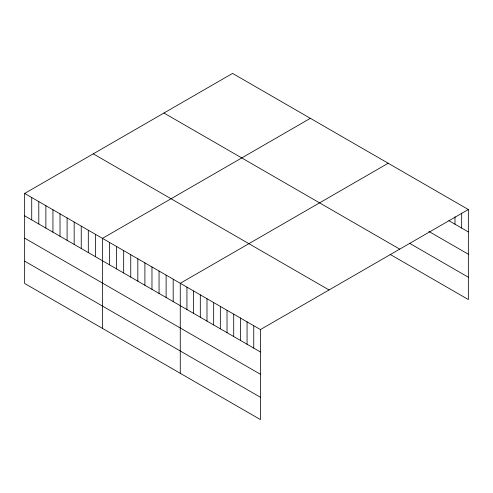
<?xml version="1.0" encoding="UTF-8"?>
<svg xmlns="http://www.w3.org/2000/svg" width="493" height="493" viewBox="0 0 493 493"><rect width="100%" height="100%" fill="white"/><g stroke="black" fill="none" stroke-linecap="round" stroke-linejoin="round"><path stroke-width="0.74" d="M24.65 193.447L260.433 329.57L260.433 419.592L24.65 283.469L24.65 193.447L232.567 73.408L468.35 209.531L468.35 299.553L390.006 254.32M310.374 118.326L102.458 238.365L102.458 328.387M388.182 163.251L180.265 283.29L180.265 373.312M260.433 329.57L468.35 209.531M448.913 220.698L468.35 231.913M428.873 231.445L468.35 254.234M409.443 243.222L468.35 277.232M163.953 113.02L399.737 249.144M93.263 153.834L329.047 289.958M24.65 215.829L260.433 351.959M24.65 238.15L260.433 374.279M24.65 261.148L260.433 397.272M461.67 213.136L461.67 228.056M454.99 216.741L454.99 224.204M253.747 325.719L253.747 348.101M247.067 321.861L247.067 344.243M240.387 318.003L240.387 340.386M233.707 314.146L233.707 336.528M227.026 310.288L227.026 332.67M220.346 306.43L220.346 328.813M213.666 302.573L213.666 324.955M206.986 298.715L206.986 321.103M200.306 294.863L200.306 317.245M193.626 291.006L193.626 313.388M186.946 287.148L186.946 309.53M173.191 279.204L173.191 301.587M166.116 275.125L166.116 297.507M159.048 271.039L159.048 293.421M151.973 266.953L151.973 289.336M144.899 262.874L144.899 285.256M137.824 258.788L137.824 281.17M130.75 254.702L130.75 277.084M123.675 250.617L123.675 273.005M116.607 246.537L116.607 268.919M109.532 242.451L109.532 264.833M95.383 234.286L95.383 256.668M88.309 230.2L88.309 252.582M81.24 226.114L81.24 248.503M74.166 222.035L74.166 244.417M67.091 217.949L67.091 240.331M60.017 213.863L60.017 236.246M52.942 209.784L52.942 232.166M45.867 205.698L45.867 228.08M38.799 201.612L38.799 223.995M31.725 197.533L31.725 219.915"/></g></svg>
